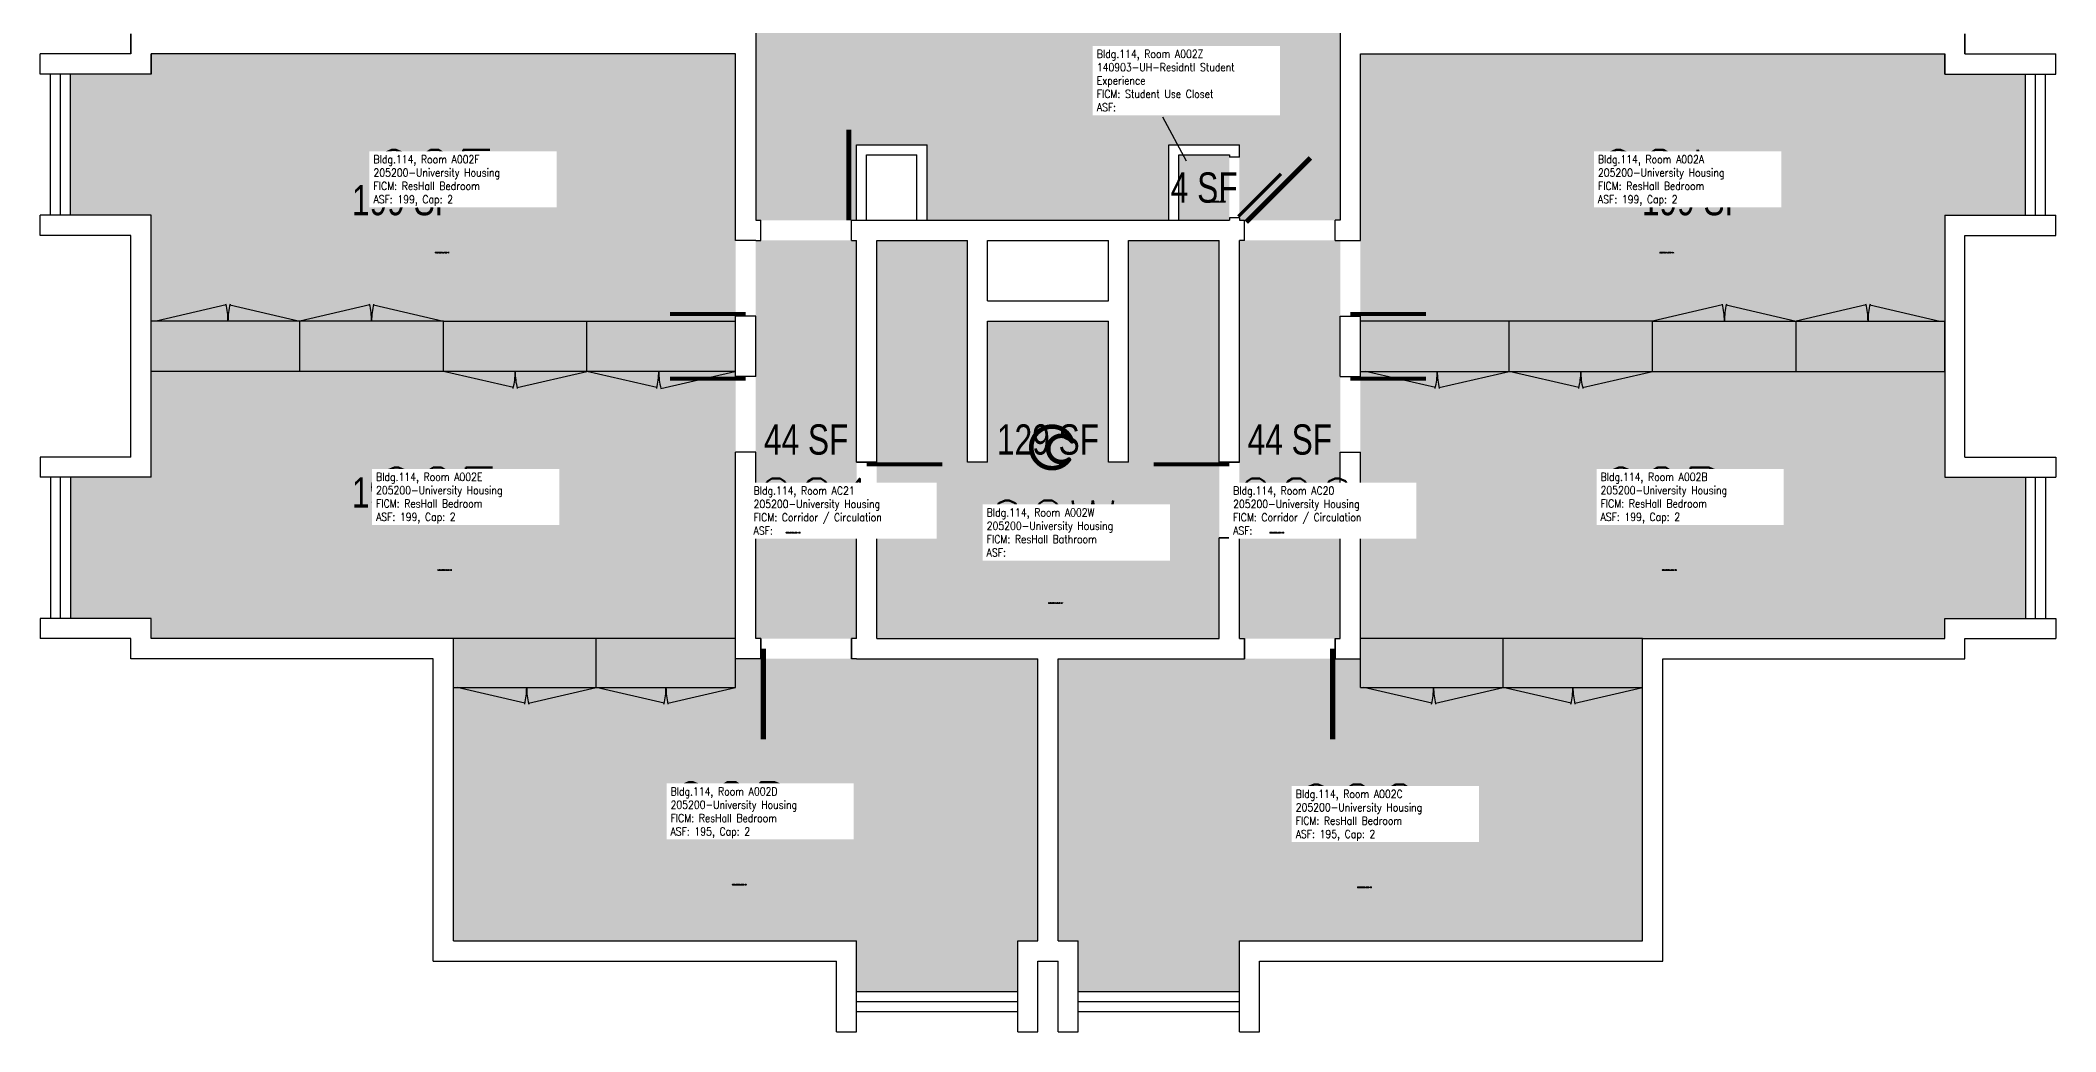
# Model space of a CAD drawing. Header units: inches. Extents: x 0 to 1952, y -32 to 852.
# Drawn here: x 1152 to 1952, y -32 to 361 of the extents above; entities that cross this region are included whole.
import ezdxf
from ezdxf.enums import TextEntityAlignment as Align

# ---------------------------------------------------------------- set-up
doc = ezdxf.new("R2010")
doc.units = ezdxf.units.IN
doc.header["$LTSCALE"] = 10
doc.header["$MEASUREMENT"] = 0
doc.layers.get('0').update_dxf_attribs({"linetype": 'CONTINUOUS'})
for name, color, linetype in [('A-DOOR', 2, 'CONTINUOUS'), ('A-FLOR', 3, 'CONTINUOUS'), ('A-GLAZ', 1, 'CONTINUOUS'), ('A-GLAZ-SILL', 2, 'CONTINUOUS'), ('A-IDEN-CNUM', 7, 'CONTINUOUS'), ('A-IDEN-ICON', 4, 'CONTINUOUS'), ('A-IDEN-RNUM', 7, 'CONTINUOUS'), ('A-IDEN-SNUM', 4, 'CONTINUOUS'), ('A-IDEN-VNUM', 4, 'CONTINUOUS'), ('A-WALL', 5, 'CONTINUOUS'), ('AREA-TEXT', 3, 'CONTINUOUS'), ('Rooms-Category-Color', 7, 'CONTINUOUS'), ('Rooms-College-Color', 7, 'CONTINUOUS'), ('Rooms-Department-Color', 7, 'CONTINUOUS'), ('Rooms-Division-Color', 7, 'CONTINUOUS'), ('Rooms-Information', 7, 'CONTINUOUS')]:
    doc.layers.add(name, color=color, linetype=linetype)
doc.styles.add('AREA', font='arial.ttf', dxfattribs={"width": 0.75, "height": 12})
doc.styles.add('ROOMSNUMBER', font='txt.shx', dxfattribs={"height": 0.03})
doc.styles.add('ROOMVNUMBER', font='simplex.shx', dxfattribs={"width": 0.85})

# ---------------------------------------------------------------- blocks, each defined once
blk = doc.blocks.new('CPBATH')
at = {"color": 0, "linetype": 'ByBlock', "const_width": 0.0127}
for points in [[(0.0571, 0.0168, 0.861492), (-0.0551, 0, 1)], [(-0.0551, 0, 0.726902), (0.0487, -0.0337, 1)], [(0.0571, 0.0168, 0.729002), (-0.0084, -0.0042, 1)], [(-0.0084, -0.0042, 0.609468), (0.0487, -0.0337, 1)]]:
    blk.add_lwpolyline(points, format="xyb", dxfattribs=at)
at = {"color": 0, "linetype": 'ByBlock', "const_width": 0.00637}
for points in [[(0.0544, 0.0152, 1), (0.0599, 0.0184, 1)], [(0.0459, -0.0353, 1), (0.0515, -0.0321, 1)]]:
    blk.add_lwpolyline(points, format="xyb", close=True, dxfattribs=at)

msp = doc.modelspace()

# ---------------------------------------------------------------- hatches: boundary and pattern name
at = {"layer": 'Rooms-Category-Color', "true_color": 0x728ef3}
for points in [[(1600, 530), (1504, 530), (1504, 500.01), (1476, 500), (1476, 530), (1436, 530), (1436, 290), (1476, 290), (1476, 320), (1504, 320), (1504, 290), (1600, 290), (1600, 320), (1628, 320), (1628, 290), (1668, 290), (1668, 530), (1630, 530), (1604, 530), (1604, 504), (1628, 504), (1628, 500), (1600, 500)], [(1428, 356), (1196, 356), (1196, 348), (1164, 348), (1164, 292), (1196, 292), (1196, 240), (1428, 240)], [(1676, 356), (1908, 356), (1908, 348), (1940, 348), (1940, 292), (1908, 292), (1908, 240), (1676, 240)], [(1604, 290), (1624, 290), (1624, 316), (1604, 316)], [(1484, 124), (1620, 124), (1620, 282), (1584, 282), (1584, 194), (1576, 194), (1576, 250), (1528, 250), (1528, 194), (1520, 194), (1520, 282), (1484, 282)], [(1428, 124), (1196, 124), (1196, 132), (1164, 132), (1164, 188), (1196, 188), (1196, 240), (1428, 240)], [(1676, 124), (1908, 124), (1908, 132), (1940, 132), (1940, 188), (1908, 188), (1908, 240), (1676, 240)], [(1548, 116), (1428, 116), (1428, 124), (1316, 124), (1316, 4), (1476, 4), (1476, -16), (1540, -16), (1540, 4), (1548, 4)], [(1556, 116), (1676, 116), (1676, 124), (1788, 124), (1788, 4), (1628, 4), (1628, -16), (1564, -16), (1564, 4), (1556, 4)]]:
    msp.add_hatch(color=171, dxfattribs=at).paths.add_polyline_path(points)
at = {"layer": 'Rooms-Category-Color', "true_color": 0xadadad}
for points in [[(1476, 124), (1436, 124), (1436, 282), (1476, 282)], [(1668, 124), (1628, 124), (1628, 282), (1668, 282)]]:
    msp.add_hatch(color=253, dxfattribs=at).paths.add_polyline_path(points)
at = {"layer": 'Rooms-College-Color', "true_color": 0xadadad}
for points in [[(1600, 530), (1504, 530), (1504, 500.01), (1476, 500), (1476, 530), (1436, 530), (1436, 290), (1476, 290), (1476, 320), (1504, 320), (1504, 290), (1600, 290), (1600, 320), (1628, 320), (1628, 290), (1668, 290), (1668, 530), (1630, 530), (1604, 530), (1604, 504), (1628, 504), (1628, 500), (1600, 500)], [(1428, 356), (1196, 356), (1196, 348), (1164, 348), (1164, 292), (1196, 292), (1196, 240), (1428, 240)], [(1676, 356), (1908, 356), (1908, 348), (1940, 348), (1940, 292), (1908, 292), (1908, 240), (1676, 240)], [(1604, 290), (1624, 290), (1624, 316), (1604, 316)], [(1476, 124), (1436, 124), (1436, 282), (1476, 282)], [(1484, 124), (1620, 124), (1620, 282), (1584, 282), (1584, 194), (1576, 194), (1576, 250), (1528, 250), (1528, 194), (1520, 194), (1520, 282), (1484, 282)], [(1668, 124), (1628, 124), (1628, 282), (1668, 282)], [(1428, 124), (1196, 124), (1196, 132), (1164, 132), (1164, 188), (1196, 188), (1196, 240), (1428, 240)], [(1676, 124), (1908, 124), (1908, 132), (1940, 132), (1940, 188), (1908, 188), (1908, 240), (1676, 240)], [(1548, 116), (1428, 116), (1428, 124), (1316, 124), (1316, 4), (1476, 4), (1476, -16), (1540, -16), (1540, 4), (1548, 4)], [(1556, 116), (1676, 116), (1676, 124), (1788, 124), (1788, 4), (1628, 4), (1628, -16), (1564, -16), (1564, 4), (1556, 4)]]:
    msp.add_hatch(color=253, dxfattribs=at).paths.add_polyline_path(points)
at = {"layer": 'Rooms-Department-Color', "true_color": 0x604aed}
for points in [[(1600, 530), (1504, 530), (1504, 500.01), (1476, 500), (1476, 530), (1436, 530), (1436, 290), (1476, 290), (1476, 320), (1504, 320), (1504, 290), (1600, 290), (1600, 320), (1628, 320), (1628, 290), (1668, 290), (1668, 530), (1630, 530), (1604, 530), (1604, 504), (1628, 504), (1628, 500), (1600, 500)], [(1428, 356), (1196, 356), (1196, 348), (1164, 348), (1164, 292), (1196, 292), (1196, 240), (1428, 240)], [(1676, 356), (1908, 356), (1908, 348), (1940, 348), (1940, 292), (1908, 292), (1908, 240), (1676, 240)], [(1604, 290), (1624, 290), (1624, 316), (1604, 316)], [(1484, 124), (1620, 124), (1620, 282), (1584, 282), (1584, 194), (1576, 194), (1576, 250), (1528, 250), (1528, 194), (1520, 194), (1520, 282), (1484, 282)], [(1428, 124), (1196, 124), (1196, 132), (1164, 132), (1164, 188), (1196, 188), (1196, 240), (1428, 240)], [(1676, 124), (1908, 124), (1908, 132), (1940, 132), (1940, 188), (1908, 188), (1908, 240), (1676, 240)], [(1548, 116), (1428, 116), (1428, 124), (1316, 124), (1316, 4), (1476, 4), (1476, -16), (1540, -16), (1540, 4), (1548, 4)], [(1556, 116), (1676, 116), (1676, 124), (1788, 124), (1788, 4), (1628, 4), (1628, -16), (1564, -16), (1564, 4), (1556, 4)]]:
    msp.add_hatch(color=173, dxfattribs=at).paths.add_polyline_path(points)
at = {"layer": 'Rooms-Department-Color', "true_color": 0xacacac}
for points in [[(1476, 124), (1436, 124), (1436, 282), (1476, 282)], [(1668, 124), (1628, 124), (1628, 282), (1668, 282)]]:
    msp.add_hatch(color=253, dxfattribs=at).paths.add_polyline_path(points)
at = {"layer": 'Rooms-Division-Color', "true_color": 0x604aed}
for points in [[(1600, 530), (1504, 530), (1504, 500.01), (1476, 500), (1476, 530), (1436, 530), (1436, 290), (1476, 290), (1476, 320), (1504, 320), (1504, 290), (1600, 290), (1600, 320), (1628, 320), (1628, 290), (1668, 290), (1668, 530), (1630, 530), (1604, 530), (1604, 504), (1628, 504), (1628, 500), (1600, 500)], [(1428, 356), (1196, 356), (1196, 348), (1164, 348), (1164, 292), (1196, 292), (1196, 240), (1428, 240)], [(1676, 356), (1908, 356), (1908, 348), (1940, 348), (1940, 292), (1908, 292), (1908, 240), (1676, 240)], [(1604, 290), (1624, 290), (1624, 316), (1604, 316)], [(1484, 124), (1620, 124), (1620, 282), (1584, 282), (1584, 194), (1576, 194), (1576, 250), (1528, 250), (1528, 194), (1520, 194), (1520, 282), (1484, 282)], [(1428, 124), (1196, 124), (1196, 132), (1164, 132), (1164, 188), (1196, 188), (1196, 240), (1428, 240)], [(1676, 124), (1908, 124), (1908, 132), (1940, 132), (1940, 188), (1908, 188), (1908, 240), (1676, 240)], [(1548, 116), (1428, 116), (1428, 124), (1316, 124), (1316, 4), (1476, 4), (1476, -16), (1540, -16), (1540, 4), (1548, 4)], [(1556, 116), (1676, 116), (1676, 124), (1788, 124), (1788, 4), (1628, 4), (1628, -16), (1564, -16), (1564, 4), (1556, 4)]]:
    msp.add_hatch(color=173, dxfattribs=at).paths.add_polyline_path(points)
at = {"layer": 'Rooms-Division-Color', "true_color": 0xadadad}
for points in [[(1476, 124), (1436, 124), (1436, 282), (1476, 282)], [(1668, 124), (1628, 124), (1628, 282), (1668, 282)]]:
    msp.add_hatch(color=253, dxfattribs=at).paths.add_polyline_path(points)

# ---------------------------------------------------------------- linework, layer by layer
at = {"layer": 'A-DOOR'}
for points in [[(1473, 290, 2, 2, 0), (1473, 326, 0, 0, 0.414214), (1438, 290, 0, 0, 0.814237)], [(1627.53, 291.47, 1.33, 1.33, 0), (1644.5, 308.44, 0, 0, 0.195255), (1628, 315.14, 0, 0, 0.195255)], [(1630.71, 289.29, 2, 2, 0), (1656.16, 314.75, 0, 0, -0.195255), (1666.21, 290, 0, 0, -0.195255)], [(1432, 252.83, 1.67, 1.67, 0), (1402, 252.83, 0, 0, -0.414214), (1432, 282, 0, 0, -0.814237)], [(1672, 252.83, 1.67, 1.67, 0), (1702, 252.83, 0, 0, 0.414214), (1672, 282, 0, 0, 0.814237)], [(1432, 227.17, 1.67, 1.67, 0), (1402, 227.17, 0, 0, 0.414214), (1432, 198, 0, 0, 0.814237)], [(1672, 227.17, 1.67, 1.67, 0), (1702, 227.17, 0, 0, -0.414214), (1672, 198, 0, 0, -0.814237)], [(1480, 193.17, 1.67, 1.67, 0), (1510, 193.17, 0, 0, -0.414214), (1480, 164, 0, 0, -0.814237)], [(1624, 193.17, 1.67, 1.67, 0), (1594, 193.17, 0, 0, 0.414214), (1624, 164, 0, 0, 0.814237)], [(1439, 120, 2, 2, 0), (1439, 84, 0, 0, 0.414214), (1474, 120, 0, 0, 0.814237)], [(1665, 120, 2, 2, 0), (1665, 84, 0, 0, -0.414214), (1630, 120, 0, 0, -0.814237)]]:
    msp.add_lwpolyline(points, format="xyseb", dxfattribs=at)
at = {"layer": 'A-FLOR'}
for p, q in [((1225.77, 256.41), (1198, 250)), ((1227.23, 256.41), (1255, 250)), ((1282.77, 256.41), (1255, 250)), ((1284.23, 256.41), (1312, 250)), ((1819.77, 256.41), (1792, 250)), ((1821.23, 256.41), (1849, 250)), ((1876.77, 256.41), (1849, 250)), ((1878.23, 256.41), (1906, 250)), ((1196, 230), (1196, 250)), ((1312, 250), (1196, 250)), ((1255, 230), (1255, 250)), ((1312, 230), (1312, 250)), ((1312, 250), (1428, 250)), ((1369, 230), (1369, 250)), ((1792, 250), (1676, 250)), ((1735, 230), (1735, 250)), ((1792, 230), (1792, 250)), ((1792, 250), (1908, 250)), ((1849, 230), (1849, 250)), ((1908, 230), (1908, 250)), ((1312, 230), (1196, 230)), ((1339.77, 223.59), (1312, 230)), ((1369, 230), (1312, 230)), ((1341.23, 223.59), (1369, 230)), ((1428, 230), (1369, 230)), ((1396.77, 223.59), (1369, 230)), ((1426, 230), (1369, 230)), ((1398.32, 223.23), (1427.63, 230)), ((1676, 230), (1735, 230)), ((1705.77, 223.59), (1678, 230)), ((1678, 230), (1735, 230)), ((1707.23, 223.59), (1735, 230)), ((1762.77, 223.59), (1735, 230)), ((1735, 230), (1792, 230)), ((1764.23, 223.59), (1792, 230)), ((1792, 230), (1908, 230)), ((1316, 104.6), (1316, 124)), ((1428, 124), (1316, 124)), ((1372.71, 104.6), (1372.71, 124)), ((1428, 104.6), (1428, 124)), ((1676, 104.6), (1676, 124)), ((1788, 124), (1676, 124)), ((1732.71, 104.6), (1732.71, 124)), ((1788, 104.6), (1788, 124)), ((1316, 104.6), (1372.71, 104.6)), ((1344.36, 98.38), (1317.42, 104.6)), ((1317.42, 104.6), (1372.71, 104.6)), ((1345.77, 98.38), (1372.71, 104.6)), ((1399.65, 98.38), (1372.71, 104.6)), ((1372.71, 104.6), (1428, 104.6)), ((1401.06, 98.38), (1428, 104.6)), ((1676, 104.6), (1732.71, 104.6)), ((1704.36, 98.38), (1677.42, 104.6)), ((1677.42, 104.6), (1732.71, 104.6)), ((1705.77, 98.38), (1732.71, 104.6)), ((1759.65, 98.38), (1732.71, 104.6)), ((1732.71, 104.6), (1788, 104.6)), ((1761.06, 98.38), (1788, 104.6))]:
    msp.add_line(p, q, dxfattribs=at)
for centre, radius, start, end in [((1198, 250), 28.5, 0, 13.7374), ((1255, 250), 28.5, 166.2626, 180), ((1255, 250), 28.5, 0, 13.7374), ((1312, 250), 28.5, 166.2626, 180), ((1792, 250), 28.5, 0, 13.7374), ((1849, 250), 28.5, 166.2626, 180), ((1849, 250), 28.5, 0, 13.7374), ((1906, 250), 28.5, 166.2626, 180), ((1312, 230), 28.5, 346.2626, 0), ((1369, 230), 28.5, 180, 193.7374), ((1369, 230), 28.5, 346.2626, 0), ((1426, 230), 28.5, 180, 193.7374), ((1678, 230), 28.5, 346.2626, 0), ((1735, 230), 28.5, 180, 193.7374), ((1735, 230), 28.5, 346.2626, 0), ((1792, 230), 28.5, 180, 193.7374), ((1317.42, 104.6), 27.64, 346.2626, 0), ((1372.71, 104.6), 27.64, 180, 193.7374), ((1372.71, 104.6), 27.64, 346.2626, 0), ((1428, 104.6), 27.64, 180, 193.7374), ((1677.42, 104.6), 27.64, 346.2626, 0), ((1732.71, 104.6), 27.64, 180, 193.7374), ((1732.71, 104.6), 27.64, 346.2626, 0), ((1788, 104.6), 27.64, 180, 193.7374)]:
    msp.add_arc(centre, radius, start, end, dxfattribs=at)
at = {"layer": 'A-GLAZ'}
for p, q in [((1160, 292), (1160, 348)), ((1944, 292), (1944, 348)), ((1160, 132), (1160, 188)), ((1944, 132), (1944, 188)), ((1476, -20), (1540, -20)), ((1564, -20), (1628, -20))]:
    msp.add_line(p, q, dxfattribs=at)
at = {"layer": 'A-GLAZ-SILL'}
for p, q in [((1156, 292), (1156, 348)), ((1164, 292), (1164, 348)), ((1940, 292), (1940, 348)), ((1948, 292), (1948, 348)), ((1156, 188), (1156, 132)), ((1164, 188), (1164, 132)), ((1940, 188), (1940, 132)), ((1948, 188), (1948, 132)), ((1476, -16), (1540, -16)), ((1564, -16), (1628, -16)), ((1564, -24), (1628, -24)), ((1476, -24), (1540, -24))]:
    msp.add_line(p, q, dxfattribs=at)
at = {"layer": 'A-IDEN-VNUM'}
msp.add_lwpolyline([(1597.42, 330.99), (1606.81, 313.54)], dxfattribs=at)
at = {"layer": 'A-WALL'}
for p, q in [((1436, 418), (1436, 290)), ((1188, 364), (1188, 356)), ((1188, 356), (1188, 364)), ((1188, 364), (1188, 356)), ((1188, 356), (1188, 364)), ((1668, 366), (1668, 290)), ((1916, 364), (1916, 356)), ((1916, 356), (1916, 364)), ((1916, 364), (1916, 356)), ((1188, 356), (1152, 356)), ((1152, 348), (1152, 356)), ((1428, 356), (1196, 356)), ((1196, 356), (1196, 348)), ((1196, 348), (1196, 356)), ((1196, 356), (1196, 348)), ((1196, 348), (1196, 356)), ((1428, 282), (1428, 356)), ((1676, 282), (1676, 356)), ((1676, 356), (1908, 356)), ((1908, 356), (1908, 348)), ((1908, 348), (1908, 356)), ((1908, 356), (1908, 348)), ((1916, 356), (1952, 356)), ((1952, 348), (1952, 356)), ((1196, 348), (1152, 348)), ((1908, 348), (1952, 348)), ((1476, 290), (1476, 320)), ((1476, 320), (1504, 320)), ((1480, 290), (1480, 316)), ((1480, 316), (1500, 316)), ((1500, 290), (1500, 316)), ((1504, 290), (1504, 320)), ((1600, 290), (1600, 320)), ((1600, 320), (1628, 320)), ((1604, 290), (1604, 316)), ((1604, 316), (1624, 316)), ((1624, 316), (1624, 315)), ((1628, 315), (1624, 315)), ((1628, 315), (1628, 320)), ((1196, 292), (1152, 292)), ((1152, 284), (1152, 292)), ((1196, 188), (1196, 292)), ((1436, 290), (1438, 290)), ((1438, 282), (1438, 290)), ((1474, 290), (1624, 290)), ((1474, 282), (1474, 290)), ((1628, 291), (1624, 291)), ((1624, 291), (1624, 290)), ((1628, 291), (1628, 290)), ((1628, 290), (1630, 290)), ((1630, 282), (1630, 290)), ((1668, 290), (1666, 290)), ((1666, 282), (1666, 290)), ((1908, 292), (1952, 292)), ((1908, 292), (1908, 188)), ((1952, 284), (1952, 292)), ((1188, 284), (1152, 284)), ((1188, 196), (1188, 284)), ((1436, 282), (1428, 282)), ((1436, 282), (1428, 282)), ((1436, 282), (1438, 282)), ((1474, 282), (1476, 282)), ((1476, 194), (1476, 282)), ((1484, 194), (1484, 282)), ((1484, 282), (1520, 282)), ((1520, 194), (1520, 282)), ((1528, 282), (1576, 282)), ((1528, 258), (1528, 282)), ((1576, 258), (1576, 282)), ((1584, 194), (1584, 282)), ((1584, 282), (1620, 282)), ((1620, 194), (1620, 282)), ((1628, 194), (1628, 282)), ((1630, 282), (1628, 282)), ((1666, 282), (1676, 282)), ((1668, 282), (1676, 282)), ((1916, 284), (1952, 284)), ((1916, 196), (1916, 284)), ((1528, 258), (1576, 258)), ((1428, 228), (1428, 252)), ((1436, 252), (1428, 252)), ((1436, 252), (1428, 252)), ((1436, 228), (1436, 252)), ((1528, 194), (1528, 250)), ((1528, 250), (1576, 250)), ((1576, 194), (1576, 250)), ((1668, 252), (1676, 252)), ((1668, 228), (1668, 252)), ((1668, 252), (1676, 252)), ((1676, 228), (1676, 252)), ((1436, 228), (1428, 228)), ((1436, 228), (1428, 228)), ((1668, 228), (1676, 228)), ((1668, 228), (1676, 228)), ((1188, 196), (1152, 196)), ((1152, 196), (1152, 188)), ((1428, 116), (1428, 198)), ((1436, 198), (1428, 198)), ((1436, 198), (1428, 198)), ((1436, 124), (1436, 198)), ((1484, 194), (1476, 194)), ((1476, 194), (1484, 194)), ((1528, 194), (1520, 194)), ((1584, 194), (1576, 194)), ((1620, 194), (1628, 194)), ((1628, 194), (1620, 194)), ((1668, 124), (1668, 198)), ((1668, 198), (1676, 198)), ((1668, 198), (1676, 198)), ((1676, 116), (1676, 198)), ((1916, 196), (1952, 196)), ((1952, 196), (1952, 188)), ((1196, 188), (1152, 188)), ((1908, 188), (1952, 188)), ((1476, 124), (1476, 164)), ((1476, 164), (1484, 164)), ((1476, 164), (1484, 164)), ((1484, 124), (1484, 164)), ((1620, 124), (1620, 164)), ((1620, 164), (1628, 164)), ((1628, 164), (1620, 164)), ((1628, 124), (1628, 164)), ((1196, 132), (1152, 132)), ((1152, 132), (1152, 124)), ((1196, 124), (1196, 132)), ((1908, 124), (1908, 132)), ((1908, 132), (1952, 132)), ((1952, 132), (1952, 124)), ((1188, 124), (1152, 124)), ((1188, 116), (1188, 124)), ((1316, 124), (1196, 124)), ((1316, 4), (1316, 124)), ((1438, 124), (1436, 124)), ((1438, 116), (1438, 124)), ((1438, 124), (1438, 116)), ((1474, 116), (1474, 124)), ((1476, 124), (1474, 124)), ((1474, 124), (1474, 116)), ((1484, 124), (1620, 124)), ((1628, 124), (1630, 124)), ((1630, 116), (1630, 124)), ((1630, 124), (1630, 116)), ((1666, 116), (1666, 124)), ((1666, 124), (1668, 124)), ((1666, 124), (1666, 116)), ((1788, 124), (1908, 124)), ((1788, 4), (1788, 124)), ((1788, 124), (1908, 124)), ((1916, 116), (1916, 124)), ((1916, 124), (1952, 124)), ((1308, 116), (1188, 116)), ((1308, -4), (1308, 116)), ((1436, 116), (1428, 116)), ((1438, 116), (1436, 116)), ((1476, 116), (1474, 116)), ((1476, 116), (1548, 116)), ((1548, 4), (1548, 116)), ((1556, 116), (1628, 116)), ((1556, 4), (1556, 116)), ((1628, 116), (1630, 116)), ((1666, 116), (1668, 116)), ((1668, 116), (1676, 116)), ((1796, 116), (1916, 116)), ((1796, -4), (1796, 116)), ((1796, 116), (1916, 116)), ((1316, 4), (1476, 4)), ((1476, -32), (1476, 4)), ((1540, -32), (1540, 4)), ((1540, 4), (1548, 4)), ((1556, 4), (1564, 4)), ((1564, -32), (1564, 4)), ((1628, -32), (1628, 4)), ((1628, 4), (1788, 4)), ((1308, -4), (1468, -4)), ((1468, -32), (1468, -4)), ((1548, -32), (1548, -4)), ((1548, -4), (1556, -4)), ((1556, -32), (1556, -4)), ((1636, -4), (1796, -4)), ((1636, -32), (1636, -4)), ((1540, -32), (1548, -32)), ((1556, -32), (1564, -32)), ((1468, -32), (1476, -32)), ((1628, -32), (1636, -32))]:
    msp.add_line(p, q, dxfattribs=at)

# ---------------------------------------------------------------- block references
at = {"layer": 'A-IDEN-ICON', "xscale": 144, "yscale": 144, "zscale": 144}
msp.add_blockref('CPBATH', (1553.29, 199.88), dxfattribs=at)

# ---------------------------------------------------------------- texts
at = {"layer": 'A-IDEN-CNUM', "style": 'ROOMSNUMBER'}
for s, p in [('CAD #114-A_0002-0Z', (1616.83, 297.23)), ('CAD #114-A_0002-0F', (1308.72, 277.01)), ('CAD #114-A_0002-0A', (1794.77, 277.01)), ('CAD #114-A_C201-00', (1447.95, 165.85)), ('CAD #114-A_C200-00', (1639.95, 165.85)), ('CAD #114-A_0002-0E', (1309.74, 150.99)), ('CAD #114-A_0002-0B', (1795.8, 150.99)), ('CAD #114-A_0002-0W', (1552.14, 137.9)), ('CAD #114-A_0002-0D', (1426.64, 26.16)), ('CAD #114-A_0002-0C', (1674.8, 25.13))]:
    msp.add_text(s, height=0.36, rotation=360, dxfattribs=at).set_placement(p)
at = {"layer": 'A-IDEN-RNUM', "style": 'ROOMSNUMBER'}
for s, p in [('0002-Z0', (1616.83, 297.23)), ('0002-F0', (1308.72, 277.01)), ('0002-A0', (1794.77, 277.01)), ('0C21-00', (1447.95, 165.85)), ('0C20-00', (1639.95, 165.85)), ('0002-E0', (1309.74, 150.99)), ('0002-B0', (1795.8, 150.99)), ('0002-W0', (1552.14, 137.9)), ('0002-D0', (1426.64, 26.16)), ('0002-C0', (1674.8, 25.13))]:
    msp.add_text(s, height=0.36, rotation=360, dxfattribs=at).set_placement(p)
at = {"layer": 'A-IDEN-SNUM', "style": 'ROOMSNUMBER'}
for s, p in [('1140A002Z0', (1616.83, 297.23)), ('1140A002F0', (1308.72, 277.01)), ('1140A002A0', (1794.77, 277.01)), ('1140AC2100', (1447.95, 165.85)), ('1140AC2000', (1639.95, 165.85)), ('1140A002E0', (1309.74, 150.99)), ('1140A002B0', (1795.8, 150.99)), ('1140A002W0', (1552.14, 137.9)), ('1140A002D0', (1426.64, 26.16)), ('1140A002C0', (1674.8, 25.13))]:
    msp.add_text(s, height=0.36, rotation=360, dxfattribs=at).set_placement(p)
at = {"layer": 'A-IDEN-VNUM', "style": 'ROOMVNUMBER', "width": 0.85}
for s, p in [('02Z', (1571.37, 333.25)), ('02F', (1284.25, 295.67)), ('02A', (1770.3, 295.67)), ('02E', (1285.27, 169.64)), ('C21', (1435.12, 165.24)), ('C20', (1625.5, 165.24)), ('02B', (1771.33, 169.64)), ('02W', (1527.67, 156.56)), ('02D', (1402.17, 44.82)), ('02C', (1650.33, 43.79))]:
    msp.add_text(s, height=22.238, rotation=360, dxfattribs=at).set_placement(p)
at = {"layer": 'AREA-TEXT', "style": 'AREA', "width": 0.75}
for s, p in [('199 SF', (1296, 298)), ('4 SF', (1614, 303)), ('199 SF', (1808, 298)), ('44 SF', (1456, 203)), ('129 SF', (1552, 203)), ('44 SF', (1648, 203)), ('199 SF', (1296, 182)), ('199 SF', (1808, 182)), ('196 SF', (1432, 54)), ('196 SF', (1672, 54))]:
    msp.add_text(s, height=12, dxfattribs=at).set_placement(p, align=Align.MIDDLE_CENTER)

# ---------------------------------------------------------------- next in the draw order: texts
at = {"layer": 'Rooms-Information', "char_height": 3.1768, "width": 71.1604, "attachment_point": 7, "style": 'ROOMVNUMBER', "bg_fill": 3, "box_fill_scale": 1.5, "bg_fill_color": 256, "bg_fill_true_color": 13158600, "bg_fill_transparency": 0}
for s, insert in [('Bldg.114, Room A002Z^M^J140903-UH-Residntl Student Experience^M^JFICM: Student Use Closet^M^JASF: ', (1571.37, 333.25)), ('Bldg.114, Room A002F^M^J205200-University Housing^M^JFICM: ResHall Bedroom^M^JASF: 199, Cap: 2', (1284.25, 295.67)), ('Bldg.114, Room A002A^M^J205200-University Housing^M^JFICM: ResHall Bedroom^M^JASF: 199, Cap: 2', (1770.3, 295.67)), ('Bldg.114, Room A002E^M^J205200-University Housing^M^JFICM: ResHall Bedroom^M^JASF: 199, Cap: 2', (1285.27, 169.64)), ('Bldg.114, Room AC21^M^J205200-University Housing^M^JFICM: Corridor / Circulation^M^JASF: ', (1435.12, 165.24)), ('Bldg.114, Room AC20^M^J205200-University Housing^M^JFICM: Corridor / Circulation^M^JASF: ', (1625.5, 165.24)), ('Bldg.114, Room A002B^M^J205200-University Housing^M^JFICM: ResHall Bedroom^M^JASF: 199, Cap: 2', (1771.33, 169.64)), ('Bldg.114, Room A002W^M^J205200-University Housing^M^JFICM: ResHall Bathroom^M^JASF: ', (1527.67, 156.56)), ('Bldg.114, Room A002D^M^J205200-University Housing^M^JFICM: ResHall Bedroom^M^JASF: 195, Cap: 2', (1402.17, 44.82)), ('Bldg.114, Room A002C^M^J205200-University Housing^M^JFICM: ResHall Bedroom^M^JASF: 195, Cap: 2', (1650.33, 43.79))]:
    msp.add_mtext(s, dxfattribs=dict(at, insert=insert))

doc.saveas('drawing.dxf')
